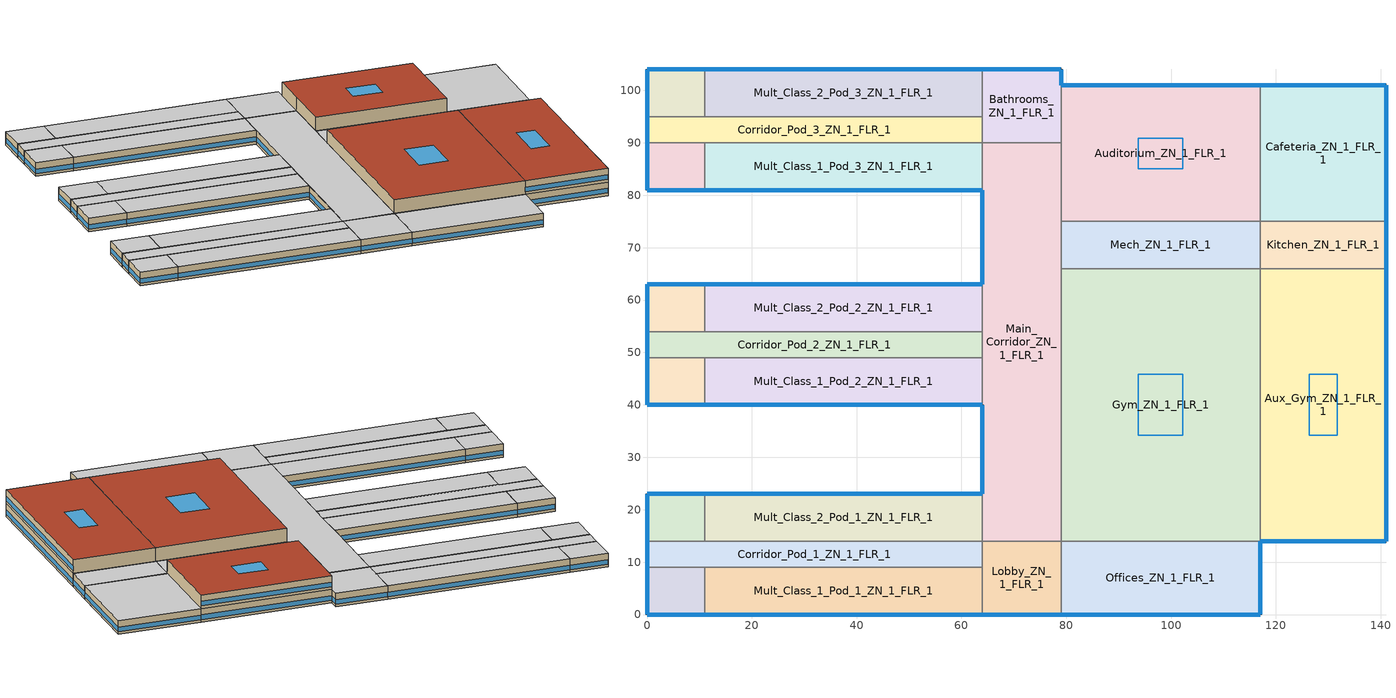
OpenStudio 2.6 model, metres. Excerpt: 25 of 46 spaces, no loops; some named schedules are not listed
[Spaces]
Kitchen_ZN_1_FLR_1
 floor ground: 141,75 141,66 117,66 117,75 z0
 wall outside: 141,66 141,75 z0:4
 wall to Cafeteria_ZN_1_FLR_1: 141,75 117,75 z0:4
 wall to Aux_Gym_ZN_1_FLR_1: 117,66 141,66 z0:4
 wall to Mech_ZN_1_FLR_1: 117,75 117,66 z0:4
 window: 141,66.03 141,74.97 z0.76:2.1
 ceiling to LIBRARY_MEDIA_CENTER_ZN_1_FLR_2: 141,66 141,75 117,75 117,66 z4
Gym_ZN_1_FLR_1
 floor ground: 117,66 117,14 79,14 79,66 z0
 wall to Aux_Gym_ZN_1_FLR_1: 117,14 117,66 z4:8; 117,14 117,66 z0:4
 wall to Main_Corridor_ZN_1_FLR_1: 79,66 79,14 z0:4
 wall to Offices_ZN_1_FLR_1: 79,14 117,14 z0:4
 wall to Offices_ZN_1_FLR_2: 79,14 117,14 z4:8
 wall to Mech_ZN_1_FLR_2: 117,66 79,66 z4:8
 wall to Mech_ZN_1_FLR_1: 117,66 79,66 z0:4
 wall to Main_Corridor_ZN_1_FLR_2: 79,66 79,14 z4:8
 roof outside: 117,14 117,66 79,66 79,14 z8
 skylight: 102.25,34.19 102.25,45.81 93.75,45.81 93.75,34.19 z8
Offices_ZN_1_FLR_1
 floor ground: 117,14 117,0 79,0 79,14 z0
 wall outside: 79,0 117,0 117,14 z0:4
 wall to Lobby_ZN_1_FLR_1: 79,14 79,0 z0:4
 window: 79.03,0 116.97,0 / 117,0.03 117,13.97 z0.76:2.1
 ceiling to Offices_ZN_1_FLR_2: 117,0 117,14 79,14 79,0 z4
Auditorium_ZN_1_FLR_1
 floor ground: 117,101 117,75 79,75 79,101 z0
 wall outside: 117,101 79,101 z4:8; 117,101 79,101 z0:4
 wall to LIBRARY_MEDIA_CENTER_ZN_1_FLR_2: 117,75 117,101 z4:8
 wall to Main_Corridor_ZN_1_FLR_1: 79,90 79,75 z0:4
 wall to Cafeteria_ZN_1_FLR_1: 117,75 117,101 z0:4
 wall to Bathrooms_ZN_1_FLR_2: 79,101 79,90 z4:8
 wall to Bathrooms_ZN_1_FLR_1: 79,101 79,90 z0:4
 wall to Main_Corridor_ZN_1_FLR_2: 79,90 79,75 z4:8
 wall to Mech_ZN_1_FLR_2: 79,75 117,75 z4:8
 wall to Mech_ZN_1_FLR_1: 79,75 117,75 z0:4
 window: 116.97,101 79.03,101 z0.76:2.1; 116.97,101 79.03,101 z4.76:6.1
 roof outside: 117,75 117,101 79,101 79,75 z8
 skylight: 102.25,85.09 102.25,90.91 93.75,90.91 93.75,85.09 z8
Mult_Class_2_Pod_2_ZN_1_FLR_1
 floor ground: 64,63 64,54 11,54 11,63 z0
 wall outside: 64,63 11,63 z0:4
 wall to Corner_Class_2_Pod_2_ZN_1_FLR_1: 11,63 11,54 z0:4
 wall to Corridor_Pod_2_ZN_1_FLR_1: 11,54 64,54 z0:4
 wall to Main_Corridor_ZN_1_FLR_1: 64,54 64,63 z0:4
 window: 63.97,63 11.03,63 z0.76:2.1
 ceiling to Mult_Class_2_Pod_2_ZN_1_FLR_2: 64,54 64,63 11,63 11,54 z4
Aux_Gym_ZN_1_FLR_1
 floor ground: 141,66 141,14 117,14 117,66 z0
 wall outside: 117,14 141,14 141,66 z0:4; 117,14 141,14 141,66 z4:8
 wall to LIBRARY_MEDIA_CENTER_ZN_1_FLR_2: 141,66 117,66 z4:8
 window: 117.03,14 140.97,14 / 141,14.03 141,65.97 z0.76:2.1; 117.03,14 140.97,14 / 141,14.03 141,65.97 z4.76:6.1
 roof outside: 141,14 141,66 117,66 117,14 z8
 skylight: 131.68,34.19 131.68,45.81 126.32,45.81 126.32,34.19 z8
Cafeteria_ZN_1_FLR_1
 floor ground: 141,101 141,75 117,75 117,101 z0
 wall outside: 141,75 141,101 117,101 z0:4
 window: 141,75.03 141,100.97 / 140.97,101 117.03,101 z0.76:2.1
 ceiling to LIBRARY_MEDIA_CENTER_ZN_1_FLR_2: 141,75 141,101 117,101 117,75 z4
Corner_Class_2_Pod_3_ZN_1_FLR_1
 floor ground: 11,104 11,95 0,95 0,104 z0
 wall outside: 11,104 0,104 0,95 z0:4
 wall to Corridor_Pod_3_ZN_1_FLR_1: 0,95 11,95 z0:4
 wall to Mult_Class_2_Pod_3_ZN_1_FLR_1: 11,95 11,104 z0:4
 window: 10.97,104 0.03,104 / 0,103.97 0,95.03 z0.76:2.1
 ceiling to Corner_Class_2_Pod_3_ZN_1_FLR_2: 11,95 11,104 0,104 0,95 z4
Mult_Class_1_Pod_1_ZN_1_FLR_1
 floor ground: 64,9 64,0 11,0 11,9 z0
 wall outside: 11,0 64,0 z0:4
 wall to Lobby_ZN_1_FLR_1: 64,0 64,9 z0:4
 wall to Corner_Class_1_Pod_1_ZN_1_FLR_1: 11,9 11,0 z0:4
 wall to Corridor_Pod_1_ZN_1_FLR_1: 64,9 11,9 z0:4
 window: 11.03,0 63.97,0 z0.76:2.1
 ceiling to Mult_Class_1_Pod_1_ZN_1_FLR_2: 64,0 64,9 11,9 11,0 z4
Corner_Class_1_Pod_1_ZN_1_FLR_1
 floor ground: 11,9 11,0 0,0 0,9 z0
 wall outside: 0,9 0,0 11,0 z0:4
 wall to Corridor_Pod_1_ZN_1_FLR_1: 11,9 0,9 z0:4
 window: 0.03,0 10.97,0 / 0,8.97 0,0.03 z0.76:2.1
 ceiling to Corner_Class_1_Pod_1_ZN_1_FLR_2: 11,0 11,9 0,9 0,0 z4
Corner_Class_1_Pod_2_ZN_1_FLR_1
 floor ground: 11,49 11,40 0,40 0,49 z0
 wall outside: 0,49 0,40 11,40 z0:4
 wall to Mult_Class_1_Pod_2_ZN_1_FLR_1: 11,40 11,49 z0:4
 wall to Corridor_Pod_2_ZN_1_FLR_1: 11,49 0,49 z0:4
 window: 0.03,40 10.97,40 / 0,48.97 0,40.03 z0.76:2.1
 ceiling to Corner_Class_1_Pod_2_ZN_1_FLR_2: 11,40 11,49 0,49 0,40 z4
Corridor_Pod_2_ZN_1_FLR_1
 floor ground: 64,54 64,49 0,49 0,54 z0
 wall outside: 0,54 0,49 z0:4
 wall to Corner_Class_2_Pod_2_ZN_1_FLR_1: 11,54 0,54 z0:4
 wall to Main_Corridor_ZN_1_FLR_1: 64,49 64,54 z0:4
 wall to Mult_Class_1_Pod_2_ZN_1_FLR_1: 11,49 64,49 z0:4
 window: 0,53.97 0,49.03 z0.76:2.11
 ceiling to Corridor_Pod_2_ZN_1_FLR_2: 64,49 64,54 0,54 0,49 z4
Corridor_Pod_1_ZN_1_FLR_1
 floor ground: 64,14 64,9 0,9 0,14 z0
 wall outside: 0,14 0,9 z0:4
 wall to Mult_Class_2_Pod_1_ZN_1_FLR_1: 64,14 11,14 z0:4
 wall to Corner_Class_2_Pod_1_ZN_1_FLR_1: 11,14 0,14 z0:4
 wall to Lobby_ZN_1_FLR_1: 64,9 64,14 z0:4
 window: 0,13.97 0,9.03 z0.76:2.11
 ceiling to Corridor_Pod_1_ZN_1_FLR_2: 64,9 64,14 0,14 0,9 z4
Main_Corridor_ZN_1_FLR_1
 floor ground: 79,90 79,14 64,14 64,90 z0
 wall outside: 64,81 64,63 / 64,40 64,23 z0:4
 wall to Mult_Class_2_Pod_1_ZN_1_FLR_1: 64,23 64,14 z0:4
 wall to Lobby_ZN_1_FLR_1: 64,14 79,14 z0:4
 wall to Mult_Class_1_Pod_3_ZN_1_FLR_1: 64,90 64,81 z0:4
 wall to Mech_ZN_1_FLR_1: 79,66 79,75 z0:4
 wall to Mult_Class_1_Pod_2_ZN_1_FLR_1: 64,49 64,40 z0:4
 wall to Bathrooms_ZN_1_FLR_1: 79,90 64,90 z0:4
 window: 64,39.97 64,23.03 / 64,80.97 64,63.03 z0.76:2.1
 ceiling to Main_Corridor_ZN_1_FLR_2: 79,14 79,90 64,90 64,14 z4
Bathrooms_ZN_1_FLR_1
 floor ground: 79,104 79,90 64,90 64,104 z0
 wall outside: 79,101 79,104 64,104 z0:4
 wall to Corridor_Pod_3_ZN_1_FLR_1: 64,95 64,90 z0:4
 wall to Mult_Class_2_Pod_3_ZN_1_FLR_1: 64,104 64,95 z0:4
 window: 79,101.03 79,103.97 z0.76:2.12; 78.97,104 64.03,104 z0.76:2.1
 ceiling to Bathrooms_ZN_1_FLR_2: 79,90 79,104 64,104 64,90 z4
Corridor_Pod_3_ZN_1_FLR_1
 floor ground: 64,95 64,90 0,90 0,95 z0
 wall outside: 0,95 0,90 z0:4
 wall to Mult_Class_1_Pod_3_ZN_1_FLR_1: 11,90 64,90 z0:4
 wall to Corner_Class_1_Pod_3_ZN_1_FLR_1: 0,90 11,90 z0:4
 wall to Mult_Class_2_Pod_3_ZN_1_FLR_1: 64,95 11,95 z0:4
 window: 0,94.97 0,90.03 z0.76:2.11
 ceiling to Corridor_Pod_3_ZN_1_FLR_2: 64,90 64,95 0,95 0,90 z4
Mult_Class_1_Pod_3_ZN_1_FLR_1
 floor ground: 64,90 64,81 11,81 11,90 z0
 wall outside: 11,81 64,81 z0:4
 wall to Corner_Class_1_Pod_3_ZN_1_FLR_1: 11,90 11,81 z0:4
 window: 11.03,81 63.97,81 z0.76:2.1
 ceiling to Mult_Class_1_Pod_3_ZN_1_FLR_2: 64,81 64,90 11,90 11,81 z4
Mult_Class_2_Pod_1_ZN_1_FLR_1
 floor ground: 64,23 64,14 11,14 11,23 z0
 wall outside: 64,23 11,23 z0:4
 wall to Corner_Class_2_Pod_1_ZN_1_FLR_1: 11,23 11,14 z0:4
 window: 63.97,23 11.03,23 z0.76:2.1
 ceiling to Mult_Class_2_Pod_1_ZN_1_FLR_2: 64,14 64,23 11,23 11,14 z4
Lobby_ZN_1_FLR_1
 floor ground: 79,14 79,0 64,0 64,14 z0
 wall outside: 64,0 79,0 z0:4
 window: 64.03,0 78.97,0 z0.76:2.1
 ceiling to Lobby_ZN_1_FLR_2: 79,0 79,14 64,14 64,0 z4
Mult_Class_2_Pod_3_ZN_1_FLR_1
 floor ground: 64,104 64,95 11,95 11,104 z0
 wall outside: 64,104 11,104 z0:4
 window: 63.97,104 11.03,104 z0.76:2.1
 ceiling to Mult_Class_2_Pod_3_ZN_1_FLR_2: 64,95 64,104 11,104 11,95 z4
Corner_Class_2_Pod_2_ZN_1_FLR_1
 floor ground: 11,63 11,54 0,54 0,63 z0
 wall outside: 11,63 0,63 0,54 z0:4
 window: 10.97,63 0.03,63 / 0,62.97 0,54.03 z0.76:2.1
 ceiling to Corner_Class_2_Pod_2_ZN_1_FLR_2: 11,54 11,63 0,63 0,54 z4
Corner_Class_2_Pod_1_ZN_1_FLR_1
 floor ground: 11,23 11,14 0,14 0,23 z0
 wall outside: 11,23 0,23 0,14 z0:4
 window: 10.97,23 0.03,23 / 0,22.97 0,14.03 z0.76:2.1
 ceiling to Corner_Class_2_Pod_1_ZN_1_FLR_2: 11,14 11,23 0,23 0,14 z4
Mech_ZN_1_FLR_1
 floor ground: 117,75 117,66 79,66 79,75 z0
 ceiling to Mech_ZN_1_FLR_2: 117,66 117,75 79,75 79,66 z4
Corner_Class_1_Pod_3_ZN_1_FLR_1
 floor ground: 11,90 11,81 0,81 0,90 z0
 wall outside: 0,90 0,81 11,81 z0:4
 window: 0.03,81 10.97,81 / 0,89.97 0,81.03 z0.76:2.1
 ceiling to Corner_Class_1_Pod_3_ZN_1_FLR_2: 11,81 11,90 0,90 0,81 z4
Mult_Class_1_Pod_2_ZN_1_FLR_1
 floor ground: 64,49 64,40 11,40 11,49 z0
 wall outside: 11,40 64,40 z0:4
 window: 11.03,40 63.97,40 z0.76:2.1
 ceiling to Mult_Class_1_Pod_2_ZN_1_FLR_2: 64,40 64,49 11,49 11,40 z4
[Site]
Calgary Intl AP_AB_CAN: Latitude {deg}=51.114; Longitude {deg}=-114.02; Time Zone {hr}=-7; Elevation {m}=1084.1; Terrain=City
[Building]
SecondarySchool-CAN_AB_Calgary.Intl.AP.718770_CWEC2016.epw created: 2018-10-11 19:30:47 +0000: North Axis {deg}=0; Default Construction Set=BTAP-Mass at hdd = 5000.0; Standards Number of Stories=2; Standards Number of Above Ground Stories=2; Standards Building Type=SecondarySchool
[ClimateZones]
Climate Zone Institution Name 1=ASHRAE; Climate Zone Document Name 1=ANSI/ASHRAE Standard 169; Climate Zone Document Year 1=2006; Climate Zone Institution Name 2=CEC; Climate Zone Document Name 2=California Climate Zone Descriptions; Climate Zone Document Year 2=1995
[Site:WaterMainsTemperature]
Calculation Method=Correlation; Annual Average Outdoor Air Temperature {C}=5; Maximum Difference In Monthly Average Outdoor Air Temperatures {deltaC}=23.3
[Site:GroundTemperature:BuildingSurface]
19.527, 19.502, 19.536, 19.598, 20.002, 21.64, 22.225, 22.375, 21.449, 20.121, 19.802, 19.633
[SizingPeriod:DesignDay] Barometric Pressure {Pa}=88961; Sky Clearness=0; Rain Indicator=0; Snow Indicator=0; Day of Month=21; Daylight Saving Time Indicator=0; Humidity Indicating Type=Wetbulb; Dry-Bulb Temperature Range Modifier Type=DefaultMultipliers
Name | Maximum Dry-Bulb Temperature {C} | Daily Dry-Bulb Temperature Range {deltaC} | Humidity Indicating Conditions at Maximum Dry-Bulb | Wind Speed {m/s} | Wind Direction {deg} | Month | Day Type | Solar Model Indicator | ASHRAE Taub | ASHRAE Taud
Calgary Intl AP Ann Clg .4% Condns DB=>MWB | 28.5 | 12.1 | 16.1 | 4.5 | 160 | 7 | SummerDesignDay | ASHRAETau | 0.339 | 2.421
Calgary Intl AP Ann Htg 99.6% Condns DB | -28.5 | 0 | -28.5 | 2.9 | 200 | 1 | WinterDesignDay | ASHRAEClearSky
[Material:NoMass] Roughness=Smooth; Thermal Absorptance=0.9; Solar Absorptance=0.7
Name | Thermal Resistance {m2-K/W} | Visible Absorptance
Typical Carpet Pad | 0.21648 | 0.8
Typical Insulation 1 | 5.91238 | 0.7
Typical Insulation 2 | 4.49096 | 0.7
Typical Insulation 3 | 6.17282 | 0.7
Typical Carpet Pad 2 | 1.25503 | 0.8
Typical Carpet Pad 3 | 3.45515 | 0.8
Typical Insulation 4 | 0.454528 | 0.7
Typical Insulation 5 | 0.454545 | 0.7
[Material]
Name | Roughness | Thickness {m} | Conductivity {W/m-K} | Density {kg/m3} | Specific Heat {J/kg-K} | Thermal Absorptance | Solar Absorptance | Visible Absorptance
100mm Normalweight concrete floor | MediumSmooth | 0.1016 | 2.31 | 2322 | 832
G01 13mm gypsum board | Smooth | 0.0127 | 0.16 | 800 | 1090 | 0.9 | 0.7 | 0.5
G05 25mm wood | MediumSmooth | 0.0254 | 0.15 | 608 | 1630 | 0.9 | 0.5 | 0.5
4 in. Normalweight Concrete Floor | MediumRough | 0.1016 | 2.31 | 2322 | 832 | 0.9 | 0.7 | 0.7
1IN Stucco | Smooth | 0.0253 | 0.6918 | 1858 | 837 | 0.9 | 0.7 | 0.92
8IN CONCRETE HW RefBldg | Rough | 0.2032 | 1.311 | 2240 | 836.8 | 0.9 | 0.7 | 0.7
1/2IN Gypsum | Smooth | 0.0127 | 0.16 | 784.9 | 830 | 0.9 | 0.4 | 0.4
Metal Roof Surface; F08 Metal surface | Smooth | 0.0008 | 45.28 | 7824 | 500 | 0.9 | 0.7 | 0.7
6 in. Normalweight Concrete Floor | MediumRough | 0.1524 | 2.31 | 2322 | 832 | 0.9 | 0.7 | 0.7
[Construction]
BTAP-Int-Floor: 100mm Normalweight concrete floor, Typical Carpet Pad
BTAP-Int-Wall: G01 13mm gypsum board, G01 13mm gypsum board
BTAP-Int-Ceiling: Typical Carpet Pad, 100mm Normalweight concrete floor
BTAP-Ext-DaylightDiffuser: SimpleGlazing
BTAP-Int-Door: G05 25mm wood
BTAP-Ext-Floor-Mass:U-0.162: Typical Insulation 1, 4 in. Normalweight Concrete Floor, Typical Carpet Pad
BTAP-Ext-Wall-Mass:U-0.21: 1IN Stucco, 8IN CONCRETE HW RefBldg, Typical Insulation 2, 1/2IN Gypsum
BTAP-Ext-Roof-Metal:U-0.162: Metal Roof Surface, Typical Insulation 3
BTAP-Grnd-Floor-Mass:U-0.757: 6 in. Normalweight Concrete Floor, Typical Carpet Pad 2
BTAP-Grnd-Roof-Mass:U-0.284: 6 in. Normalweight Concrete Floor, Typical Carpet Pad 3
BTAP-Ext-Door:U-2.2: F08 Metal surface, Typical Insulation 4
BTAP-Ext-OverHeadDoor:U-2.2: Typical Insulation 5
[DefaultConstructionSet]
BTAP-Mass at hdd = 5000.0: Default Exterior Surface Constructions=BTAP-Mass at hdd = 5000.0; Default Interior Surface Constructions=Default Surface Constructions 2; Default Ground Contact Surface Constructions=BTAP-Mass at hdd = 5000.0 1; Default Exterior SubSurface Constructions=BTAP-Mass at hdd = 5000.0; Default Interior SubSurface Constructions=Default Sub Surface Constructions 2; Interior Partition Construction=BTAP-Int-Door
[DefaultSurfaceConstructions]
Name | Floor Construction | Wall Construction | Roof Ceiling Construction
Default Surface Constructions 2 | BTAP-Int-Floor | BTAP-Int-Wall | BTAP-Int-Ceiling
BTAP-Mass at hdd = 5000.0 | BTAP-Ext-Floor-Mass:U-0.162 | BTAP-Ext-Wall-Mass:U-0.21 | BTAP-Ext-Roof-Metal:U-0.162
BTAP-Mass at hdd = 5000.0 1 | BTAP-Grnd-Floor-Mass:U-0.757 | BTAP-Grnd-Roof-Mass:U-0.284 | BTAP-Grnd-Roof-Mass:U-0.284
[DefaultSubSurfaceConstructions] Fixed Window Construction=BTAP-Ext-DaylightDiffuser; Operable Window Construction=BTAP-Ext-DaylightDiffuser
Name | Door Construction | Glass Door Construction | Overhead Door Construction | Skylight Construction | Tubular Daylight Dome Construction | Tubular Daylight Diffuser Construction
Default Sub Surface Constructions 2 | BTAP-Int-Door
BTAP-Mass at hdd = 5000.0 | BTAP-Ext-Door:U-2.2 | BTAP-Ext-DaylightDiffuser | BTAP-Ext-OverHeadDoor:U-2.2 | BTAP-Ext-DaylightDiffuser | BTAP-Ext-DaylightDiffuser | BTAP-Ext-DaylightDiffuser
[WindowMaterial:SimpleGlazingSystem]
SimpleGlazing: U-Factor {W/m2-K}=2.2; Solar Heat Gain Coefficient=0.6; Visible Transmittance=0.21
[Space] Building Story=Building Story 1; Part of Total Floor Area=Yes
Name | Space Type | Thermal Zone
Kitchen_ZN_1_FLR_1 | Space Function Food preparation area | Sp-Kitchen_ZN_1_FLR_1 Sys-3 Flr-1 Sch-B HPlcmt-east ZN
Corner_Class_1_Pod_2_ZN_1_FLR_1 | Space Function Classroom/Lecture hall/Training room other | Sp-Corner_Class_1_Pod_2_ZN_1_FLR_1 Sys-3 Flr-1 Sch-D HPlcmt-south ZN
Gym_ZN_1_FLR_1 | Space Function Gymnasium/Fitness centre playing area | Sp-Gym_ZN_1_FLR_1 Sys-3 Flr-1 Sch-B HPlcmt-core ZN
Offices_ZN_1_FLR_1 | Space Function Office enclosed > 25 m2 | Sp-Offices_ZN_1_FLR_1 Sys-3 Flr-1 Sch-A HPlcmt-south ZN
Auditorium_ZN_1_FLR_1 | Space Function Audience seating area permanent - auditorium | Sp-Auditorium_ZN_1_FLR_1 Sys-3 Flr-1 Sch-C HPlcmt-north ZN
Mult_Class_2_Pod_2_ZN_1_FLR_1 | Space Function Classroom/Lecture hall/Training room other | Sp-Mult_Class_2_Pod_2_ZN_1_FLR_1 Sys-3 Flr-1 Sch-D HPlcmt-north ZN
Aux_Gym_ZN_1_FLR_1 | Space Function Gymnasium/Fitness centre playing area | Sp-Aux_Gym_ZN_1_FLR_1 Sys-3 Flr-1 Sch-B HPlcmt-east ZN
Mult_Class_1_Pod_2_ZN_1_FLR_1 | Space Function Classroom/Lecture hall/Training room other | Sp-Mult_Class_1_Pod_2_ZN_1_FLR_1 Sys-3 Flr-1 Sch-D HPlcmt-south ZN
Mult_Class_2_Pod_1_ZN_1_FLR_1 | Space Function Classroom/Lecture hall/Training room other | Sp-Mult_Class_2_Pod_1_ZN_1_FLR_1 Sys-3 Flr-1 Sch-D HPlcmt-north ZN
Cafeteria_ZN_1_FLR_1 | Space Function Conference/Meeting/Multi-purpose room | Sp-Cafeteria_ZN_1_FLR_1 Sys-3 Flr-1 Sch-C HPlcmt-east ZN
Mult_Class_1_Pod_3_ZN_1_FLR_1 | Space Function Classroom/Lecture hall/Training room other | Sp-Mult_Class_1_Pod_3_ZN_1_FLR_1 Sys-3 Flr-1 Sch-D HPlcmt-south ZN
Mult_Class_1_Pod_1_ZN_1_FLR_1 | Space Function Classroom/Lecture hall/Training room other | Sp-Mult_Class_1_Pod_1_ZN_1_FLR_1 Sys-3 Flr-1 Sch-D HPlcmt-south ZN
Mech_ZN_1_FLR_1 | Space Function Electrical/Mechanical room-sch-D | Sp-Mech_ZN_1_FLR_1 Sys-3 Flr-1 Sch-D HPlcmt-core ZN
Corridor_Pod_1_ZN_1_FLR_1 | Space Function Corridor/Transition area other-sch-D | Sp-Corridor_Pod_1_ZN_1_FLR_1 Sys-3 Flr-1 Sch-D HPlcmt-west ZN
Corner_Class_2_Pod_3_ZN_1_FLR_1 | Space Function Classroom/Lecture hall/Training room other | Sp-Corner_Class_2_Pod_3_ZN_1_FLR_1 Sys-3 Flr-1 Sch-D HPlcmt-north ZN
Corner_Class_1_Pod_1_ZN_1_FLR_1 | Space Function Classroom/Lecture hall/Training room other | Sp-Corner_Class_1_Pod_1_ZN_1_FLR_1 Sys-3 Flr-1 Sch-D HPlcmt-south ZN
Corridor_Pod_3_ZN_1_FLR_1 | Space Function Corridor/Transition area other-sch-D | Sp-Corridor_Pod_3_ZN_1_FLR_1 Sys-3 Flr-1 Sch-D HPlcmt-west ZN
Corridor_Pod_2_ZN_1_FLR_1 | Space Function Corridor/Transition area other-sch-D | Sp-Corridor_Pod_2_ZN_1_FLR_1 Sys-3 Flr-1 Sch-D HPlcmt-west ZN
Corner_Class_2_Pod_1_ZN_1_FLR_1 | Space Function Classroom/Lecture hall/Training room other | Sp-Corner_Class_2_Pod_1_ZN_1_FLR_1 Sys-3 Flr-1 Sch-D HPlcmt-north ZN
Main_Corridor_ZN_1_FLR_1 | Space Function Corridor/Transition area other-sch-D | Sp-Main_Corridor_ZN_1_FLR_1 Sys-3 Flr-1 Sch-D HPlcmt-west ZN
Bathrooms_ZN_1_FLR_1 | Space Function Washroom - other-sch-D | Sp-Bathrooms_ZN_1_FLR_1 Sys-3 Flr-1 Sch-D HPlcmt-north ZN
Corner_Class_1_Pod_3_ZN_1_FLR_1 | Space Function Classroom/Lecture hall/Training room other | Sp-Corner_Class_1_Pod_3_ZN_1_FLR_1 Sys-3 Flr-1 Sch-D HPlcmt-south ZN
Lobby_ZN_1_FLR_1 | Space Function Lobby - elevator | Sp-Lobby_ZN_1_FLR_1 Sys-3 Flr-1 Sch-C HPlcmt-south ZN
Mult_Class_2_Pod_3_ZN_1_FLR_1 | Space Function Classroom/Lecture hall/Training room other | Sp-Mult_Class_2_Pod_3_ZN_1_FLR_1 Sys-3 Flr-1 Sch-D HPlcmt-north ZN
Corner_Class_2_Pod_2_ZN_1_FLR_1 | Space Function Classroom/Lecture hall/Training room other | Sp-Corner_Class_2_Pod_2_ZN_1_FLR_1 Sys-3 Flr-1 Sch-D HPlcmt-north ZN
[BuildingStory]
Building Story 1: Nominal Z Coordinate {m}=0
[SpaceType] Standards Building Type=Space Function
Name | Default Schedule Set | Design Specification Outdoor Air Object | Standards Space Type
Space Function Audience seating area permanent - auditorium | Space Function Audience seating area permanent - auditorium Schedule Set | Space Function Audience seating area permanent - auditorium Ventilation | Audience seating area permanent - auditorium
Space Function Gymnasium/Fitness centre playing area | Space Function Gymnasium/Fitness centre playing area Schedule Set | Space Function Gymnasium/Fitness centre playing area Ventilation | Gymnasium/Fitness centre playing area
Space Function Washroom - other-sch-D | Space Function Washroom - other-sch-D Schedule Set | Space Function Washroom - other-sch-D Ventilation | Washroom - other-sch-D
Space Function Conference/Meeting/Multi-purpose room | Space Function Conference/Meeting/Multi-purpose room Schedule Set | Space Function Conference/Meeting/Multi-purpose room Ventilation | Conference/Meeting/Multi-purpose room
Space Function Classroom/Lecture hall/Training room other | Space Function Classroom/Lecture hall/Training room other Schedule Set | Space Function Classroom/Lecture hall/Training room other Ventilation | Classroom/Lecture hall/Training room other
Space Function Corridor/Transition area other-sch-D | Space Function Corridor/Transition area other-sch-D Schedule Set | Space Function Corridor/Transition area other-sch-D Ventilation | Corridor/Transition area other-sch-D
Space Function Food preparation area | Space Function Food preparation area Schedule Set | Space Function Food preparation area Ventilation | Food preparation area
Space Function Lobby - elevator | Space Function Lobby - elevator Schedule Set | Space Function Lobby - elevator Ventilation | Lobby - elevator
Space Function Electrical/Mechanical room-sch-D | Space Function Electrical/Mechanical room-sch-D Schedule Set | Space Function Electrical/Mechanical room-sch-D Ventilation | Electrical/Mechanical room-sch-D
Space Function Office enclosed > 25 m2 | Space Function Office enclosed > 25 m2 Schedule Set | Space Function Office enclosed > 25 m2 Ventilation | Office enclosed > 25 m2
[People:Definition] Number of People Calculation Method=People/Area; Fraction Radiant=0.3
Name | People per Space Floor Area {person/m2}
Space Function Audience seating area permanent - auditorium People Definition; Space Function Conference/Meeting/Multi-purpose room People Definition; Space Function Gymnasium/Fitness centre playing area People Definition | 0.200073
Space Function Classroom/Lecture hall/Training room other People Definition | 0.133382
Space Function Corridor/Transition area other-sch-D People Definition | 0.0100036
Space Function Electrical/Mechanical room-sch-D People Definition | 0.00500182
Space Function Food preparation area People Definition; Space Function Office enclosed > 25 m2 People Definition | 0.0500182
Space Function Lobby - elevator People Definition | 0.100036
Space Function Washroom - other-sch-D People Definition | 0.0333454
[People] Work Efficiency Schedule=Work Efficiency Schedule; Clothing Insulation Schedule=Clothing Schedule; Air Velocity Schedule=Air Velocity Schedule; Multiplier=1
Name | People Definition | Space or SpaceType
Space Function Audience seating area permanent - auditorium People | Space Function Audience seating area permanent - auditorium People Definition | Space Function Audience seating area permanent - auditorium
Space Function Classroom/Lecture hall/Training room other People | Space Function Classroom/Lecture hall/Training room other People Definition | Space Function Classroom/Lecture hall/Training room other
Space Function Conference/Meeting/Multi-purpose room People | Space Function Conference/Meeting/Multi-purpose room People Definition | Space Function Conference/Meeting/Multi-purpose room
Space Function Corridor/Transition area other-sch-D People | Space Function Corridor/Transition area other-sch-D People Definition | Space Function Corridor/Transition area other-sch-D
Space Function Electrical/Mechanical room-sch-D People | Space Function Electrical/Mechanical room-sch-D People Definition | Space Function Electrical/Mechanical room-sch-D
Space Function Food preparation area People | Space Function Food preparation area People Definition | Space Function Food preparation area
Space Function Gymnasium/Fitness centre playing area People | Space Function Gymnasium/Fitness centre playing area People Definition | Space Function Gymnasium/Fitness centre playing area
Space Function Lobby - elevator People | Space Function Lobby - elevator People Definition | Space Function Lobby - elevator
Space Function Office enclosed > 25 m2 People | Space Function Office enclosed > 25 m2 People Definition | Space Function Office enclosed > 25 m2
Space Function Washroom - other-sch-D People | Space Function Washroom - other-sch-D People Definition | Space Function Washroom - other-sch-D
[Lights:Definition] Design Level Calculation Method=Watts/Area; Fraction Radiant=0.5; Fraction Visible=0.2
Name | Watts per Space Floor Area {W/m2}
Space Function Audience seating area permanent - auditorium Lights Definition | 6.80247
Space Function Classroom/Lecture hall/Training room other Lights Definition | 13.4049
Space Function Conference/Meeting/Multi-purpose room Lights Definition | 13.3048
Space Function Corridor/Transition area other-sch-D Lights Definition | 7.10258
Space Function Electrical/Mechanical room-sch-D Lights Definition | 4.60167
Space Function Food preparation area Lights Definition | 13.1048
Space Function Gymnasium/Fitness centre playing area Lights Definition | 13.0047
Space Function Lobby - elevator Lights Definition | 7.00254
Space Function Office enclosed > 25 m2 Lights Definition | 12.0044
Space Function Washroom - other-sch-D Lights Definition | 10.5038
[Lights] Fraction Replaceable=1
Name | Lights Definition | Space or SpaceType
Space Function Audience seating area permanent - auditorium Lights | Space Function Audience seating area permanent - auditorium Lights Definition | Space Function Audience seating area permanent - auditorium
Space Function Classroom/Lecture hall/Training room other Lights | Space Function Classroom/Lecture hall/Training room other Lights Definition | Space Function Classroom/Lecture hall/Training room other
Space Function Conference/Meeting/Multi-purpose room Lights | Space Function Conference/Meeting/Multi-purpose room Lights Definition | Space Function Conference/Meeting/Multi-purpose room
Space Function Corridor/Transition area other-sch-D Lights | Space Function Corridor/Transition area other-sch-D Lights Definition | Space Function Corridor/Transition area other-sch-D
Space Function Electrical/Mechanical room-sch-D Lights | Space Function Electrical/Mechanical room-sch-D Lights Definition | Space Function Electrical/Mechanical room-sch-D
Space Function Food preparation area Lights | Space Function Food preparation area Lights Definition | Space Function Food preparation area
Space Function Gymnasium/Fitness centre playing area Lights | Space Function Gymnasium/Fitness centre playing area Lights Definition | Space Function Gymnasium/Fitness centre playing area
Space Function Lobby - elevator Lights | Space Function Lobby - elevator Lights Definition | Space Function Lobby - elevator
Space Function Office enclosed > 25 m2 Lights | Space Function Office enclosed > 25 m2 Lights Definition | Space Function Office enclosed > 25 m2
Space Function Washroom - other-sch-D Lights | Space Function Washroom - other-sch-D Lights Definition | Space Function Washroom - other-sch-D
[ElectricEquipment:Definition] Design Level Calculation Method=Watts/Area; Fraction Radiant=0.5
Name | Watts per Space Floor Area {W/m2}
Space Function Audience seating area permanent - auditorium Elec Equip Definition | 2.50091
Space Function Classroom/Lecture hall/Training room other Elec Equip Definition | 5.00182
Space Function Conference/Meeting/Multi-purpose room Elec Equip Definition; Space Function Electrical/Mechanical room-sch-D Elec Equip Definition; Space Function Lobby - elevator Elec Equip Definition; Space Function Washroom - other-sch-D Elec Equip Definition | 1.00036
Space Function Food preparation area Elec Equip Definition | 10.0036
Space Function Gymnasium/Fitness centre playing area Elec Equip Definition | 1.50055
Space Function Office enclosed > 25 m2 Elec Equip Definition | 7.50273
[ElectricEquipment]
Name | Electric Equipment Definition | Space or SpaceType
Space Function Audience seating area permanent - auditorium Elec Equip | Space Function Audience seating area permanent - auditorium Elec Equip Definition | Space Function Audience seating area permanent - auditorium
Space Function Classroom/Lecture hall/Training room other Elec Equip | Space Function Classroom/Lecture hall/Training room other Elec Equip Definition | Space Function Classroom/Lecture hall/Training room other
Space Function Conference/Meeting/Multi-purpose room Elec Equip | Space Function Conference/Meeting/Multi-purpose room Elec Equip Definition | Space Function Conference/Meeting/Multi-purpose room
Space Function Electrical/Mechanical room-sch-D Elec Equip | Space Function Electrical/Mechanical room-sch-D Elec Equip Definition | Space Function Electrical/Mechanical room-sch-D
Space Function Food preparation area Elec Equip | Space Function Food preparation area Elec Equip Definition | Space Function Food preparation area
Space Function Gymnasium/Fitness centre playing area Elec Equip | Space Function Gymnasium/Fitness centre playing area Elec Equip Definition | Space Function Gymnasium/Fitness centre playing area
Space Function Lobby - elevator Elec Equip | Space Function Lobby - elevator Elec Equip Definition | Space Function Lobby - elevator
Space Function Office enclosed > 25 m2 Elec Equip | Space Function Office enclosed > 25 m2 Elec Equip Definition | Space Function Office enclosed > 25 m2
Space Function Washroom - other-sch-D Elec Equip | Space Function Washroom - other-sch-D Elec Equip Definition | Space Function Washroom - other-sch-D
[DesignSpecification:OutdoorAir] Outdoor Air Method=Sum; Outdoor Air Flow per Person {m3/s-person}=0; Outdoor Air Flow Rate {m3/s}=0; Outdoor Air Flow Air Changes per Hour {1/hr}=0
Name | Outdoor Air Flow per Floor Area {m3/s-m2}
Space Function Audience seating area permanent - auditorium Ventilation | 0.0041148
Space Function Classroom/Lecture hall/Training room other Ventilation | 0.00278384
Space Function Conference/Meeting/Multi-purpose room Ventilation | 0.0015748
Space Function Corridor/Transition area other-sch-D Ventilation; Space Function Electrical/Mechanical room-sch-D Ventilation; Space Function Washroom - other-sch-D Ventilation | 0.0003048
Space Function Food preparation area Ventilation | 0.0013716
Space Function Gymnasium/Fitness centre playing area Ventilation | 0.001524
Space Function Lobby - elevator Ventilation | 0.00404876
Space Function Office enclosed > 25 m2 Ventilation | 0.00042164
[DefaultScheduleSet] People Activity Level Schedule=NECB-Activity; Infiltration Schedule=Always On
Name | Number of People Schedule | Lighting Schedule | Electric Equipment Schedule
Space Function Audience seating area permanent - auditorium Schedule Set; Space Function Lobby - elevator Schedule Set | NECB-C-Occupancy | NECB-C-Lighting | NECB-C-Electric-Equipment
Space Function Classroom/Lecture hall/Training room other Schedule Set; Space Function Washroom - other-sch-D Schedule Set | NECB-D-Occupancy | NECB-D-Occupancy-NECB-D-Lighting-0.5-0.0-0.67-Light Ruleset | NECB-D-Electric-Equipment
Space Function Conference/Meeting/Multi-purpose room Schedule Set | NECB-C-Occupancy | NECB-C-Occupancy-NECB-C-Lighting-0.5-0.0-0.67-Light Ruleset | NECB-C-Electric-Equipment
Space Function Corridor/Transition area other-sch-D Schedule Set; Space Function Electrical/Mechanical room-sch-D Schedule Set | NECB-D-Occupancy | NECB-D-Lighting | NECB-D-Electric-Equipment
Space Function Food preparation area Schedule Set; Space Function Gymnasium/Fitness centre playing area Schedule Set | NECB-B-Occupancy | NECB-B-Occupancy-NECB-B-Lighting-0.0-0.0-0.67-Light Ruleset | NECB-B-Electric-Equipment
Space Function Office enclosed > 25 m2 Schedule Set | NECB-A-Occupancy | NECB-A-Occupancy-NECB-A-Lighting-0.3-0.1-0.67-Light Ruleset | NECB-A-Electric-Equipment
[ThermostatSetpoint:DualSetpoint]
Name | Heating Setpoint Temperature Schedule | Cooling Setpoint Temperature Schedule
Space Function Audience seating area permanent - auditorium Thermostat 2; Space Function Conference/Meeting/Multi-purpose room Thermostat 2; Space Function Lobby - elevator Thermostat 3 | NECB-C-Thermostat Setpoint-Heating | NECB-C-Thermostat Setpoint-Cooling
Space Function Gymnasium/Fitness centre playing area Thermostat 3; Space Function Food preparation area Thermostat 2; Space Function Gymnasium/Fitness centre playing area Thermostat 4 | NECB-B-Thermostat Setpoint-Heating | NECB-B-Thermostat Setpoint-Cooling
Space Function Washroom - other-sch-D Thermostat 3; Space Function Classroom/Lecture hall/Training room other Thermostat 25; Space Function Classroom/Lecture hall/Training room other Thermostat 26; Space Function Classroom/Lecture hall/Training room other Thermostat 27; Space Function Classroom/Lecture hall/Training room other Thermostat 28; Space Function Classroom/Lecture hall/Training room other Thermostat 29; Space Function Classroom/Lecture hall/Training room other Thermostat 30; Space Function Corridor/Transition area other-sch-D Thermostat 9; Space Function Corridor/Transition area other-sch-D Thermostat 10; Space Function Corridor/Transition area other-sch-D Thermostat 11; Space Function Corridor/Transition area other-sch-D Thermostat 12; Space Function Classroom/Lecture hall/Training room other Thermostat 31; Space Function Classroom/Lecture hall/Training room other Thermostat 32; Space Function Classroom/Lecture hall/Training room other Thermostat 33; Space Function Classroom/Lecture hall/Training room other Thermostat 34; Space Function Classroom/Lecture hall/Training room other Thermostat 35; Space Function Classroom/Lecture hall/Training room other Thermostat 36; Space Function Electrical/Mechanical room-sch-D Thermostat 3 | NECB-D-Thermostat Setpoint-Heating | NECB-D-Thermostat Setpoint-Cooling
Space Function Office enclosed > 25 m2 Thermostat 3 | NECB-A-Thermostat Setpoint-Heating | NECB-A-Thermostat Setpoint-Cooling
[SpaceInfiltration:DesignFlowRate] Schedule=Always On Discrete; Design Flow Rate Calculation Method=Flow/ExteriorArea; Flow per Exterior Surface Area {m3/s-m2}=0.00025; Constant Term Coefficient=0; Temperature Term Coefficient=0; Velocity Term Coefficient=0.224; Velocity Squared Term Coefficient=0
Name | Space or SpaceType
Auditorium_ZN_1_FLR_1 Infiltration | Auditorium_ZN_1_FLR_1
Aux_Gym_ZN_1_FLR_1 Infiltration | Aux_Gym_ZN_1_FLR_1
Bathrooms_ZN_1_FLR_1 Infiltration | Bathrooms_ZN_1_FLR_1
Cafeteria_ZN_1_FLR_1 Infiltration | Cafeteria_ZN_1_FLR_1
Corner_Class_1_Pod_1_ZN_1_FLR_1 Infiltration | Corner_Class_1_Pod_1_ZN_1_FLR_1
Corner_Class_1_Pod_2_ZN_1_FLR_1 Infiltration | Corner_Class_1_Pod_2_ZN_1_FLR_1
Corner_Class_1_Pod_3_ZN_1_FLR_1 Infiltration | Corner_Class_1_Pod_3_ZN_1_FLR_1
Corner_Class_2_Pod_1_ZN_1_FLR_1 Infiltration | Corner_Class_2_Pod_1_ZN_1_FLR_1
Corner_Class_2_Pod_2_ZN_1_FLR_1 Infiltration | Corner_Class_2_Pod_2_ZN_1_FLR_1
Corner_Class_2_Pod_3_ZN_1_FLR_1 Infiltration | Corner_Class_2_Pod_3_ZN_1_FLR_1
Corridor_Pod_1_ZN_1_FLR_1 Infiltration | Corridor_Pod_1_ZN_1_FLR_1
Corridor_Pod_2_ZN_1_FLR_1 Infiltration | Corridor_Pod_2_ZN_1_FLR_1
Corridor_Pod_3_ZN_1_FLR_1 Infiltration | Corridor_Pod_3_ZN_1_FLR_1
Gym_ZN_1_FLR_1 Infiltration | Gym_ZN_1_FLR_1
Kitchen_ZN_1_FLR_1 Infiltration | Kitchen_ZN_1_FLR_1
Lobby_ZN_1_FLR_1 Infiltration | Lobby_ZN_1_FLR_1
Main_Corridor_ZN_1_FLR_1 Infiltration | Main_Corridor_ZN_1_FLR_1
Mult_Class_1_Pod_1_ZN_1_FLR_1 Infiltration | Mult_Class_1_Pod_1_ZN_1_FLR_1
Mult_Class_1_Pod_2_ZN_1_FLR_1 Infiltration | Mult_Class_1_Pod_2_ZN_1_FLR_1
Mult_Class_1_Pod_3_ZN_1_FLR_1 Infiltration | Mult_Class_1_Pod_3_ZN_1_FLR_1
Mult_Class_2_Pod_1_ZN_1_FLR_1 Infiltration | Mult_Class_2_Pod_1_ZN_1_FLR_1
Mult_Class_2_Pod_2_ZN_1_FLR_1 Infiltration | Mult_Class_2_Pod_2_ZN_1_FLR_1
Mult_Class_2_Pod_3_ZN_1_FLR_1 Infiltration | Mult_Class_2_Pod_3_ZN_1_FLR_1
Offices_ZN_1_FLR_1 Infiltration | Offices_ZN_1_FLR_1
[ThermalZone] Use Ideal Air Loads=No
Name | Thermostat
Sp-Auditorium_ZN_1_FLR_1 Sys-3 Flr-1 Sch-C HPlcmt-north ZN | Space Function Audience seating area permanent - auditorium Thermostat 2
Sp-Cafeteria_ZN_1_FLR_1 Sys-3 Flr-1 Sch-C HPlcmt-east ZN | Space Function Conference/Meeting/Multi-purpose room Thermostat 2
Sp-Lobby_ZN_1_FLR_1 Sys-3 Flr-1 Sch-C HPlcmt-south ZN | Space Function Lobby - elevator Thermostat 3
Sp-Aux_Gym_ZN_1_FLR_1 Sys-3 Flr-1 Sch-B HPlcmt-east ZN | Space Function Gymnasium/Fitness centre playing area Thermostat 3
Sp-Kitchen_ZN_1_FLR_1 Sys-3 Flr-1 Sch-B HPlcmt-east ZN | Space Function Food preparation area Thermostat 2
Sp-Gym_ZN_1_FLR_1 Sys-3 Flr-1 Sch-B HPlcmt-core ZN | Space Function Gymnasium/Fitness centre playing area Thermostat 4
Sp-Bathrooms_ZN_1_FLR_1 Sys-3 Flr-1 Sch-D HPlcmt-north ZN | Space Function Washroom - other-sch-D Thermostat 3
Sp-Corner_Class_2_Pod_1_ZN_1_FLR_1 Sys-3 Flr-1 Sch-D HPlcmt-north ZN | Space Function Classroom/Lecture hall/Training room other Thermostat 25
Sp-Corner_Class_2_Pod_2_ZN_1_FLR_1 Sys-3 Flr-1 Sch-D HPlcmt-north ZN | Space Function Classroom/Lecture hall/Training room other Thermostat 26
Sp-Corner_Class_2_Pod_3_ZN_1_FLR_1 Sys-3 Flr-1 Sch-D HPlcmt-north ZN | Space Function Classroom/Lecture hall/Training room other Thermostat 27
Sp-Mult_Class_2_Pod_1_ZN_1_FLR_1 Sys-3 Flr-1 Sch-D HPlcmt-north ZN | Space Function Classroom/Lecture hall/Training room other Thermostat 28
Sp-Mult_Class_2_Pod_2_ZN_1_FLR_1 Sys-3 Flr-1 Sch-D HPlcmt-north ZN | Space Function Classroom/Lecture hall/Training room other Thermostat 29
Sp-Mult_Class_2_Pod_3_ZN_1_FLR_1 Sys-3 Flr-1 Sch-D HPlcmt-north ZN | Space Function Classroom/Lecture hall/Training room other Thermostat 30
Sp-Corridor_Pod_1_ZN_1_FLR_1 Sys-3 Flr-1 Sch-D HPlcmt-west ZN | Space Function Corridor/Transition area other-sch-D Thermostat 9
Sp-Corridor_Pod_2_ZN_1_FLR_1 Sys-3 Flr-1 Sch-D HPlcmt-west ZN | Space Function Corridor/Transition area other-sch-D Thermostat 10
Sp-Corridor_Pod_3_ZN_1_FLR_1 Sys-3 Flr-1 Sch-D HPlcmt-west ZN | Space Function Corridor/Transition area other-sch-D Thermostat 11
Sp-Main_Corridor_ZN_1_FLR_1 Sys-3 Flr-1 Sch-D HPlcmt-west ZN | Space Function Corridor/Transition area other-sch-D Thermostat 12
Sp-Corner_Class_1_Pod_1_ZN_1_FLR_1 Sys-3 Flr-1 Sch-D HPlcmt-south ZN | Space Function Classroom/Lecture hall/Training room other Thermostat 31
Sp-Corner_Class_1_Pod_2_ZN_1_FLR_1 Sys-3 Flr-1 Sch-D HPlcmt-south ZN | Space Function Classroom/Lecture hall/Training room other Thermostat 32
Sp-Corner_Class_1_Pod_3_ZN_1_FLR_1 Sys-3 Flr-1 Sch-D HPlcmt-south ZN | Space Function Classroom/Lecture hall/Training room other Thermostat 33
Sp-Mult_Class_1_Pod_1_ZN_1_FLR_1 Sys-3 Flr-1 Sch-D HPlcmt-south ZN | Space Function Classroom/Lecture hall/Training room other Thermostat 34
Sp-Mult_Class_1_Pod_2_ZN_1_FLR_1 Sys-3 Flr-1 Sch-D HPlcmt-south ZN | Space Function Classroom/Lecture hall/Training room other Thermostat 35
Sp-Mult_Class_1_Pod_3_ZN_1_FLR_1 Sys-3 Flr-1 Sch-D HPlcmt-south ZN | Space Function Classroom/Lecture hall/Training room other Thermostat 36
Sp-Mech_ZN_1_FLR_1 Sys-3 Flr-1 Sch-D HPlcmt-core ZN | Space Function Electrical/Mechanical room-sch-D Thermostat 3
Sp-Offices_ZN_1_FLR_1 Sys-3 Flr-1 Sch-A HPlcmt-south ZN | Space Function Office enclosed > 25 m2 Thermostat 3
[Schedule:Ruleset]
Clothing Schedule: Default Day Schedule=Clothing Schedule Default Winter Clothes
Air Velocity Schedule: Default Day Schedule=Air Velocity Schedule Default
Work Efficiency Schedule: Default Day Schedule=Work Efficiency Schedule Default
NECB-C-Occupancy: Default Day Schedule=NECB-C-Occupancy Default
NECB-Activity: Default Day Schedule=NECB-Activity Default; Summer Design Day Schedule=NECB-Activity Summer Design Day; Winter Design Day Schedule=NECB-Activity Winter Design Day
NECB-C-Lighting: Default Day Schedule=NECB-C-Lighting Default
NECB-C-Electric-Equipment: Default Day Schedule=NECB-C-Electric-Equipment Default
Always On: Default Day Schedule=Always On Default
NECB-C-Thermostat Setpoint-Heating: Default Day Schedule=NECB-C-Thermostat Setpoint-Heating Default
NECB-C-Thermostat Setpoint-Cooling: Default Day Schedule=NECB-C-Thermostat Setpoint-Cooling Default
NECB-D-Occupancy: Default Day Schedule=NECB-D-Occupancy Default
NECB-D-Occupancy-NECB-D-Lighting-0.5-0.0-0.67-Light Ruleset: Default Day Schedule=NECB-D-Occupancy-NECB-D-Lighting-0.5-0.0-0.67-Light Default
NECB-D-Electric-Equipment: Default Day Schedule=NECB-D-Electric-Equipment Default
NECB-D-Thermostat Setpoint-Heating: Default Day Schedule=NECB-D-Thermostat Setpoint-Heating Default
NECB-D-Thermostat Setpoint-Cooling: Default Day Schedule=NECB-D-Thermostat Setpoint-Cooling Default
NECB-C-Occupancy-NECB-C-Lighting-0.5-0.0-0.67-Light Ruleset: Default Day Schedule=NECB-C-Occupancy-NECB-C-Lighting-0.5-0.0-0.67-Light Default
NECB-D-Lighting: Default Day Schedule=NECB-D-Lighting Default
NECB-B-Occupancy: Default Day Schedule=NECB-B-Occupancy Default
NECB-B-Occupancy-NECB-B-Lighting-0.0-0.0-0.67-Light Ruleset: Default Day Schedule=NECB-B-Occupancy-NECB-B-Lighting-0.0-0.0-0.67-Light Default
NECB-B-Electric-Equipment: Default Day Schedule=NECB-B-Electric-Equipment Default
NECB-B-Thermostat Setpoint-Heating: Default Day Schedule=NECB-B-Thermostat Setpoint-Heating Default
NECB-B-Thermostat Setpoint-Cooling: Default Day Schedule=NECB-B-Thermostat Setpoint-Cooling Default
NECB-A-Occupancy: Default Day Schedule=NECB-A-Occupancy Default
NECB-A-Occupancy-NECB-A-Lighting-0.3-0.1-0.67-Light Ruleset: Default Day Schedule=NECB-A-Occupancy-NECB-A-Lighting-0.3-0.1-0.67-Light Default
NECB-A-Electric-Equipment: Default Day Schedule=NECB-A-Electric-Equipment Default
NECB-A-Thermostat Setpoint-Heating: Default Day Schedule=NECB-A-Thermostat Setpoint-Heating Default
NECB-A-Thermostat Setpoint-Cooling: Default Day Schedule=NECB-A-Thermostat Setpoint-Cooling Default
[Schedule:Day]
Clothing Schedule Default Winter Clothes; Always On Default: 24, 0, 1
Air Velocity Schedule Default: 24, 0, 0.2
Work Efficiency Schedule Default: 24, 0, 0
NECB-Activity Default; NECB-Activity Winter Design Day; NECB-Activity Summer Design Day: 24, 0, 130
NECB-C-Thermostat Setpoint-Heating Default: 7, 0, 18, 8, 0, 20, 21, 0, 22, 24, 0, 18
NECB-C-Thermostat Setpoint-Cooling Default: 7, 0, 35, 21, 0, 24, 24, 0, 35
NECB-D-Occupancy Default: 8, 0, 0, 9, 0, 0.1, 12, 0, 0.9, 16, 0, 0.8, 17, 0, 0.5, 18, 0, 0.2, 19, 0, 0.1, 22, 0, 0.3, 23, 0, 0.1, 24, 0, 0
NECB-D-Occupancy-NECB-D-Lighting-0.5-0.0-0.67-Light Default: 8, 0, 0.03325, 9, 0, 0.1995, 16, 0, 0.9, 17, 0, 0.7, 19, 0, 0.3325, 22, 0, 0.4655, 23, 0, 0.1995, 24, 0, 0.03325
NECB-D-Electric-Equipment Default: 8, 0, 0.05, 9, 0, 0.3, 16, 0, 0.9, 17, 0, 0.7, 19, 0, 0.5, 22, 0, 0.7, 23, 0, 0.3, 24, 0, 0.05
NECB-D-Thermostat Setpoint-Heating Default: 7, 0, 18, 8, 0, 20, 23, 0, 22, 24, 0, 18
NECB-D-Thermostat Setpoint-Cooling Default: 7, 0, 35, 23, 0, 24, 24, 0, 35
NECB-B-Occupancy Default: 1, 0, 0.3, 2, 0, 0.1, 9, 0, 0, 10, 0, 0.1, 11, 0, 0.2, 12, 0, 0.5, 13, 0, 0.9, 14, 0, 0.8, 15, 0, 0.5, 17, 0, 0.2, 18, 0, 0.3, 19, 0, 0.6, 22, 0, 0.9, 23, 0, 0.6, 24, 0, 0.4
NECB-B-Occupancy-NECB-B-Lighting-0.0-0.0-0.67-Light Default; NECB-B-Electric-Equipment Default: 1, 0, 0.9, 2, 0, 0.5, 9, 0, 0.1, 10, 0, 0.5, 11, 0, 0.7, 24, 0, 0.9
NECB-B-Thermostat Setpoint-Heating Default: 2, 0, 22, 8, 0, 18, 9, 0, 20, 24, 0, 22
NECB-B-Thermostat Setpoint-Cooling Default: 1, 0, 24, 8, 0, 35, 24, 0, 24
NECB-A-Occupancy Default: 7, 0, 0, 8, 0, 0.1, 9, 0, 0.7, 12, 0, 0.9, 14, 0, 0.5, 17, 0, 0.9, 18, 0, 0.7, 19, 0, 0.3, 23, 0, 0.1, 24, 0, 0
NECB-A-Occupancy-NECB-A-Lighting-0.3-0.1-0.67-Light Default: 7, 0, 0.03495, 8, 0, 0.2097, 9, 0, 0.8, 17, 0, 0.9, 18, 0, 0.8, 19, 0, 0.5, 21, 0, 0.2097, 23, 0, 0.0699, 24, 0, 0.03495
NECB-A-Thermostat Setpoint-Heating Default: 6, 0, 18, 7, 0, 20, 21, 0, 22, 24, 0, 18
NECB-A-Thermostat Setpoint-Cooling Default: 6, 0, 35, 21, 0, 24, 24, 0, 35
[Schedule:Rule] Date Specification Type=DateRange; Start Day=1
Name | Schedule Ruleset | Rule Order | Day Schedule | Start Month | End Month | End Day | Apply Monday | Apply Tuesday | Apply Wednesday | Apply Thursday | Apply Friday | Apply Saturday | Apply Sunday
Schedule Rule 1 | Clothing Schedule | 0 | Clothing Schedule Summer Clothes | 5 | 9 | 30
Schedule Rule 11 | NECB-C-Thermostat Setpoint-Heating | 2 | NECB-C-Thermostat Setpoint-Heating Default|Wkdy Day | 1 | 12 | 31 | Yes | Yes | Yes | Yes | Yes
Schedule Rule 12 | NECB-C-Thermostat Setpoint-Heating | 1 | NECB-C-Thermostat Setpoint-Heating Sat Day | 1 | 12 | 31 |  |  |  |  |  | Yes
Schedule Rule 13 | NECB-C-Thermostat Setpoint-Heating | 0 | NECB-C-Thermostat Setpoint-Heating Sun|Hol Day | 1 | 12 | 31 |  |  |  |  |  |  | Yes
Schedule Rule 14 | NECB-C-Thermostat Setpoint-Cooling | 2 | NECB-C-Thermostat Setpoint-Cooling Default|Wkdy Day | 1 | 12 | 31 | Yes | Yes | Yes | Yes | Yes
Schedule Rule 15 | NECB-C-Thermostat Setpoint-Cooling | 1 | NECB-C-Thermostat Setpoint-Cooling Sat Day | 1 | 12 | 31 |  |  |  |  |  | Yes
Schedule Rule 16 | NECB-C-Thermostat Setpoint-Cooling | 0 | NECB-C-Thermostat Setpoint-Cooling Sun|Hol Day | 1 | 12 | 31 |  |  |  |  |  |  | Yes
Schedule Rule 17 | NECB-D-Occupancy | 2 | NECB-D-Occupancy Default|Wkdy Day | 1 | 12 | 31 | Yes | Yes | Yes | Yes | Yes
Schedule Rule 18 | NECB-D-Occupancy | 1 | NECB-D-Occupancy Sat Day | 1 | 12 | 31 |  |  |  |  |  | Yes
Schedule Rule 19 | NECB-D-Occupancy | 0 | NECB-D-Occupancy Sun|Hol Day | 1 | 12 | 31 |  |  |  |  |  |  | Yes
Schedule Rule 20 | NECB-D-Occupancy-NECB-D-Lighting-0.5-0.0-0.67-Light Ruleset | 2 | NECB-D-Occupancy-NECB-D-Lighting-0.5-0.0-0.67-Default|Wkdy-Light Day | 1 | 12 | 31 | Yes | Yes | Yes | Yes | Yes
Schedule Rule 21 | NECB-D-Occupancy-NECB-D-Lighting-0.5-0.0-0.67-Light Ruleset | 1 | NECB-D-Occupancy-NECB-D-Lighting-0.5-0.0-0.67-Sat-Light Day | 1 | 12 | 31 |  |  |  |  |  | Yes
Schedule Rule 22 | NECB-D-Occupancy-NECB-D-Lighting-0.5-0.0-0.67-Light Ruleset | 0 | NECB-D-Occupancy-NECB-D-Lighting-0.5-0.0-0.67-Sun|Hol-Light Day | 1 | 12 | 31 |  |  |  |  |  |  | Yes
Schedule Rule 23 | NECB-D-Electric-Equipment | 2 | NECB-D-Electric-Equipment Default|Wkdy Day | 1 | 12 | 31 | Yes | Yes | Yes | Yes | Yes
Schedule Rule 24 | NECB-D-Electric-Equipment | 1 | NECB-D-Electric-Equipment Sat Day | 1 | 12 | 31 |  |  |  |  |  | Yes
Schedule Rule 25 | NECB-D-Electric-Equipment | 0 | NECB-D-Electric-Equipment Sun|Hol Day | 1 | 12 | 31 |  |  |  |  |  |  | Yes
Schedule Rule 26 | NECB-D-Thermostat Setpoint-Heating | 2 | NECB-D-Thermostat Setpoint-Heating Default|Wkdy Day | 1 | 12 | 31 | Yes | Yes | Yes | Yes | Yes
Schedule Rule 27 | NECB-D-Thermostat Setpoint-Heating | 1 | NECB-D-Thermostat Setpoint-Heating Sat Day | 1 | 12 | 31 |  |  |  |  |  | Yes
Schedule Rule 28 | NECB-D-Thermostat Setpoint-Heating | 0 | NECB-D-Thermostat Setpoint-Heating Sun|Hol Day | 1 | 12 | 31 |  |  |  |  |  |  | Yes
Schedule Rule 29 | NECB-D-Thermostat Setpoint-Cooling | 2 | NECB-D-Thermostat Setpoint-Cooling Default|Wkdy Day | 1 | 12 | 31 | Yes | Yes | Yes | Yes | Yes
Schedule Rule 30 | NECB-D-Thermostat Setpoint-Cooling | 1 | NECB-D-Thermostat Setpoint-Cooling Sat Day | 1 | 12 | 31 |  |  |  |  |  | Yes
Schedule Rule 31 | NECB-D-Thermostat Setpoint-Cooling | 0 | NECB-D-Thermostat Setpoint-Cooling Sun|Hol Day | 1 | 12 | 31 |  |  |  |  |  |  | Yes
Schedule Rule 38 | NECB-B-Occupancy | 2 | NECB-B-Occupancy Default|Wkdy Day | 1 | 12 | 31 | Yes | Yes | Yes | Yes | Yes
Schedule Rule 39 | NECB-B-Occupancy | 1 | NECB-B-Occupancy Sat Day | 1 | 12 | 31 |  |  |  |  |  | Yes
Schedule Rule 40 | NECB-B-Occupancy | 0 | NECB-B-Occupancy Sun|Hol Day | 1 | 12 | 31 |  |  |  |  |  |  | Yes
Schedule Rule 41 | NECB-B-Occupancy-NECB-B-Lighting-0.0-0.0-0.67-Light Ruleset | 2 | NECB-B-Occupancy-NECB-B-Lighting-0.0-0.0-0.67-Default|Wkdy-Light Day | 1 | 12 | 31 | Yes | Yes | Yes | Yes | Yes
Schedule Rule 42 | NECB-B-Occupancy-NECB-B-Lighting-0.0-0.0-0.67-Light Ruleset | 1 | NECB-B-Occupancy-NECB-B-Lighting-0.0-0.0-0.67-Sat-Light Day | 1 | 12 | 31 |  |  |  |  |  | Yes
Schedule Rule 43 | NECB-B-Occupancy-NECB-B-Lighting-0.0-0.0-0.67-Light Ruleset | 0 | NECB-B-Occupancy-NECB-B-Lighting-0.0-0.0-0.67-Sun|Hol-Light Day | 1 | 12 | 31 |  |  |  |  |  |  | Yes
Schedule Rule 44 | NECB-B-Electric-Equipment | 2 | NECB-B-Electric-Equipment Default|Wkdy Day | 1 | 12 | 31 | Yes | Yes | Yes | Yes | Yes
Schedule Rule 45 | NECB-B-Electric-Equipment | 1 | NECB-B-Electric-Equipment Sat Day | 1 | 12 | 31 |  |  |  |  |  | Yes
Schedule Rule 46 | NECB-B-Electric-Equipment | 0 | NECB-B-Electric-Equipment Sun|Hol Day | 1 | 12 | 31 |  |  |  |  |  |  | Yes
Schedule Rule 47 | NECB-B-Thermostat Setpoint-Heating | 2 | NECB-B-Thermostat Setpoint-Heating Default|Wkdy Day | 1 | 12 | 31 | Yes | Yes | Yes | Yes | Yes
Schedule Rule 48 | NECB-B-Thermostat Setpoint-Heating | 1 | NECB-B-Thermostat Setpoint-Heating Sat Day | 1 | 12 | 31 |  |  |  |  |  | Yes
Schedule Rule 49 | NECB-B-Thermostat Setpoint-Heating | 0 | NECB-B-Thermostat Setpoint-Heating Sun|Hol Day | 1 | 12 | 31 |  |  |  |  |  |  | Yes
Schedule Rule 50 | NECB-B-Thermostat Setpoint-Cooling | 2 | NECB-B-Thermostat Setpoint-Cooling Default|Wkdy Day | 1 | 12 | 31 | Yes | Yes | Yes | Yes | Yes
Schedule Rule 51 | NECB-B-Thermostat Setpoint-Cooling | 1 | NECB-B-Thermostat Setpoint-Cooling Sat Day | 1 | 12 | 31 |  |  |  |  |  | Yes
Schedule Rule 52 | NECB-B-Thermostat Setpoint-Cooling | 0 | NECB-B-Thermostat Setpoint-Cooling Sun|Hol Day | 1 | 12 | 31 |  |  |  |  |  |  | Yes
Schedule Rule 56 | NECB-A-Occupancy | 2 | NECB-A-Occupancy Default|Wkdy Day | 1 | 12 | 31 | Yes | Yes | Yes | Yes | Yes
Schedule Rule 57 | NECB-A-Occupancy | 1 | NECB-A-Occupancy Sat Day | 1 | 12 | 31 |  |  |  |  |  | Yes
Schedule Rule 58 | NECB-A-Occupancy | 0 | NECB-A-Occupancy Sun|Hol Day | 1 | 12 | 31 |  |  |  |  |  |  | Yes
Schedule Rule 59 | NECB-A-Occupancy-NECB-A-Lighting-0.3-0.1-0.67-Light Ruleset | 2 | NECB-A-Occupancy-NECB-A-Lighting-0.3-0.1-0.67-Default|Wkdy-Light Day | 1 | 12 | 31 | Yes | Yes | Yes | Yes | Yes
Schedule Rule 60 | NECB-A-Occupancy-NECB-A-Lighting-0.3-0.1-0.67-Light Ruleset | 1 | NECB-A-Occupancy-NECB-A-Lighting-0.3-0.1-0.67-Sat-Light Day | 1 | 12 | 31 |  |  |  |  |  | Yes
Schedule Rule 65 | NECB-A-Thermostat Setpoint-Heating | 2 | NECB-A-Thermostat Setpoint-Heating Default|Wkdy Day | 1 | 12 | 31 | Yes | Yes | Yes | Yes | Yes
Schedule Rule 66 | NECB-A-Thermostat Setpoint-Heating | 1 | NECB-A-Thermostat Setpoint-Heating Sat Day | 1 | 12 | 31 |  |  |  |  |  | Yes
Schedule Rule 67 | NECB-A-Thermostat Setpoint-Heating | 0 | NECB-A-Thermostat Setpoint-Heating Sun|Hol Day | 1 | 12 | 31 |  |  |  |  |  |  | Yes
Schedule Rule 68 | NECB-A-Thermostat Setpoint-Cooling | 2 | NECB-A-Thermostat Setpoint-Cooling Default|Wkdy Day | 1 | 12 | 31 | Yes | Yes | Yes | Yes | Yes
Schedule Rule 69 | NECB-A-Thermostat Setpoint-Cooling | 1 | NECB-A-Thermostat Setpoint-Cooling Sat Day | 1 | 12 | 31 |  |  |  |  |  | Yes
Schedule Rule 70 | NECB-A-Thermostat Setpoint-Cooling | 0 | NECB-A-Thermostat Setpoint-Cooling Sun|Hol Day | 1 | 12 | 31 |  |  |  |  |  |  | Yes
[Schedule:Constant]
Always On Discrete: Value=1
